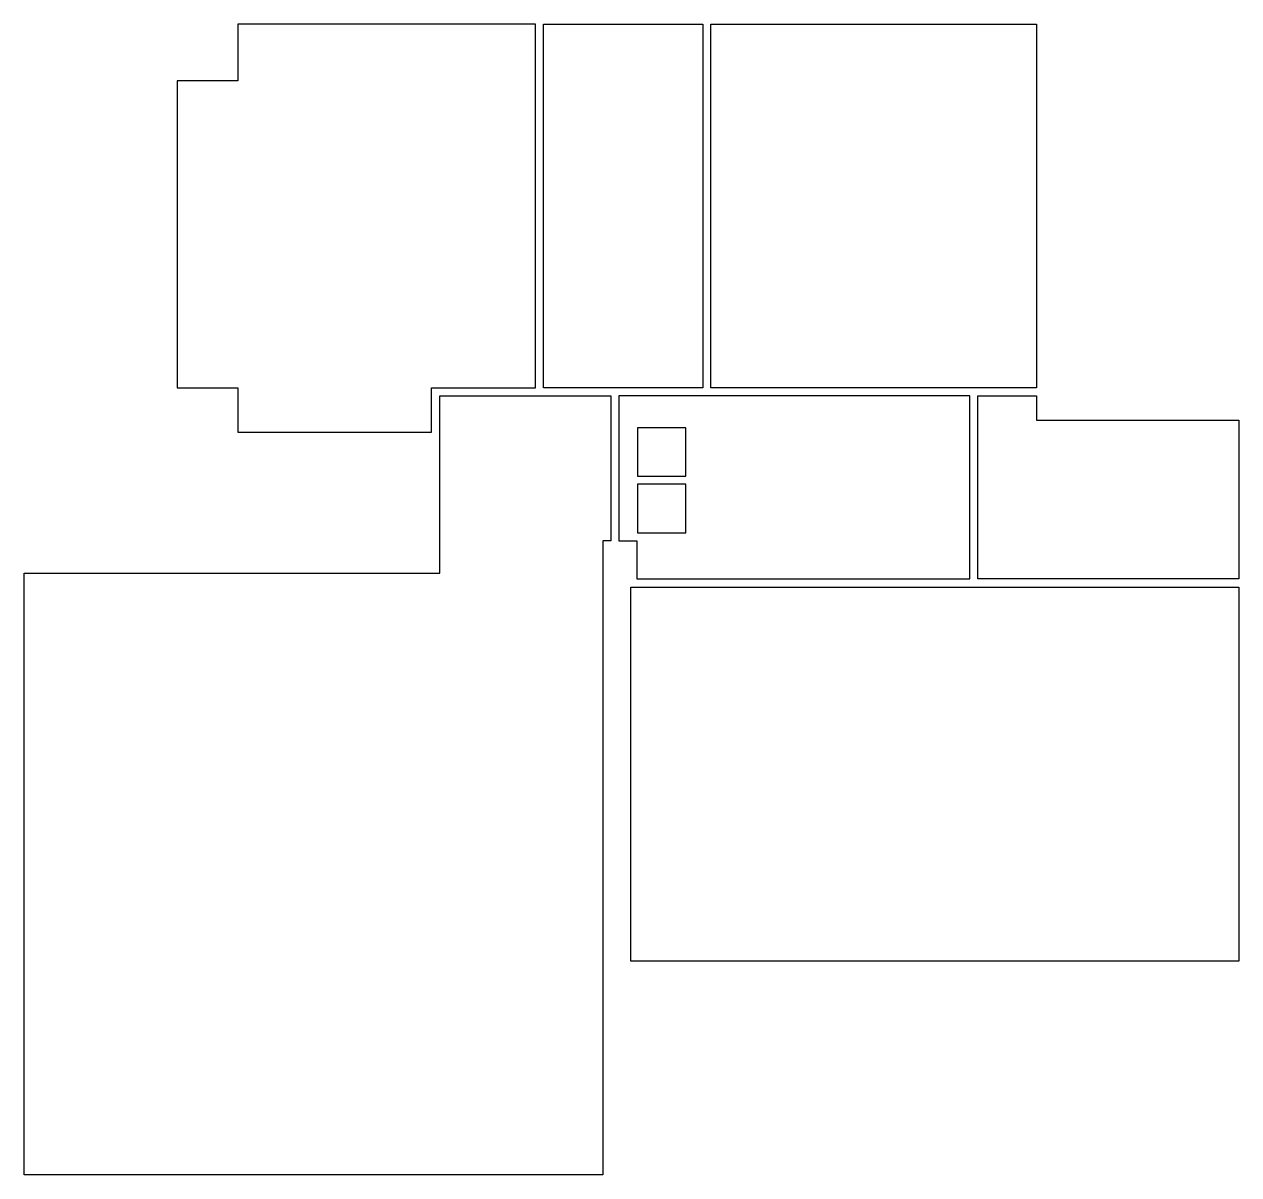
# Model space of a CAD drawing. Header units: metres. Extents: x 8.3 to 23.3, y 6.1 to 20.4.
import ezdxf

# ---------------------------------------------------------------- set-up
doc = ezdxf.new("R2010")
doc.units = ezdxf.units.M
doc.layers.add('AREE LEONARDO', color=7, linetype='Continuous')

msp = doc.modelspace()

# ---------------------------------------------------------------- linework, layer by layer
at = {"layer": 'AREE LEONARDO', "color": 5}
for points in [[(14.614, 20.372), (10.928, 20.372), (10.928, 19.672), (10.178, 19.672), (10.178, 15.871), (10.928, 15.871), (10.928, 15.322), (13.328, 15.322), (13.328, 15.871), (14.614, 15.871)], [(16.784, 20.372), (20.818, 20.372), (20.818, 15.871), (16.784, 15.871)], [(8.285, 13.577), (13.428, 13.577), (13.428, 15.771), (15.546, 15.771), (15.546, 13.978), (15.446, 13.978), (15.446, 6.13), (8.285, 6.13)], [(15.646, 15.771), (15.646, 13.978), (15.869, 13.978), (15.869, 13.505), (19.991, 13.505), (19.991, 15.771)], [(15.796, 13.405), (23.32, 13.405), (23.32, 8.772), (15.796, 8.772)]]:
    msp.add_lwpolyline(points, close=True, dxfattribs=at)
at = {"layer": 'AREE LEONARDO', "color": 3}
for points in [[(14.714, 20.372), (16.684, 20.372), (16.684, 15.871), (14.714, 15.871)], [(20.091, 15.771), (20.818, 15.771), (20.818, 15.472), (23.32, 15.472), (23.32, 13.505), (20.091, 13.505)]]:
    msp.add_lwpolyline(points, close=True, dxfattribs=at)
at = {"layer": 'AREE LEONARDO', "color": 1}
for points in [[(15.876, 14.778), (16.476, 14.778), (16.476, 15.378), (15.876, 15.378)], [(15.876, 14.078), (16.476, 14.078), (16.476, 14.678), (15.876, 14.678)]]:
    msp.add_lwpolyline(points, close=True, dxfattribs=at)

doc.saveas('drawing.dxf')
